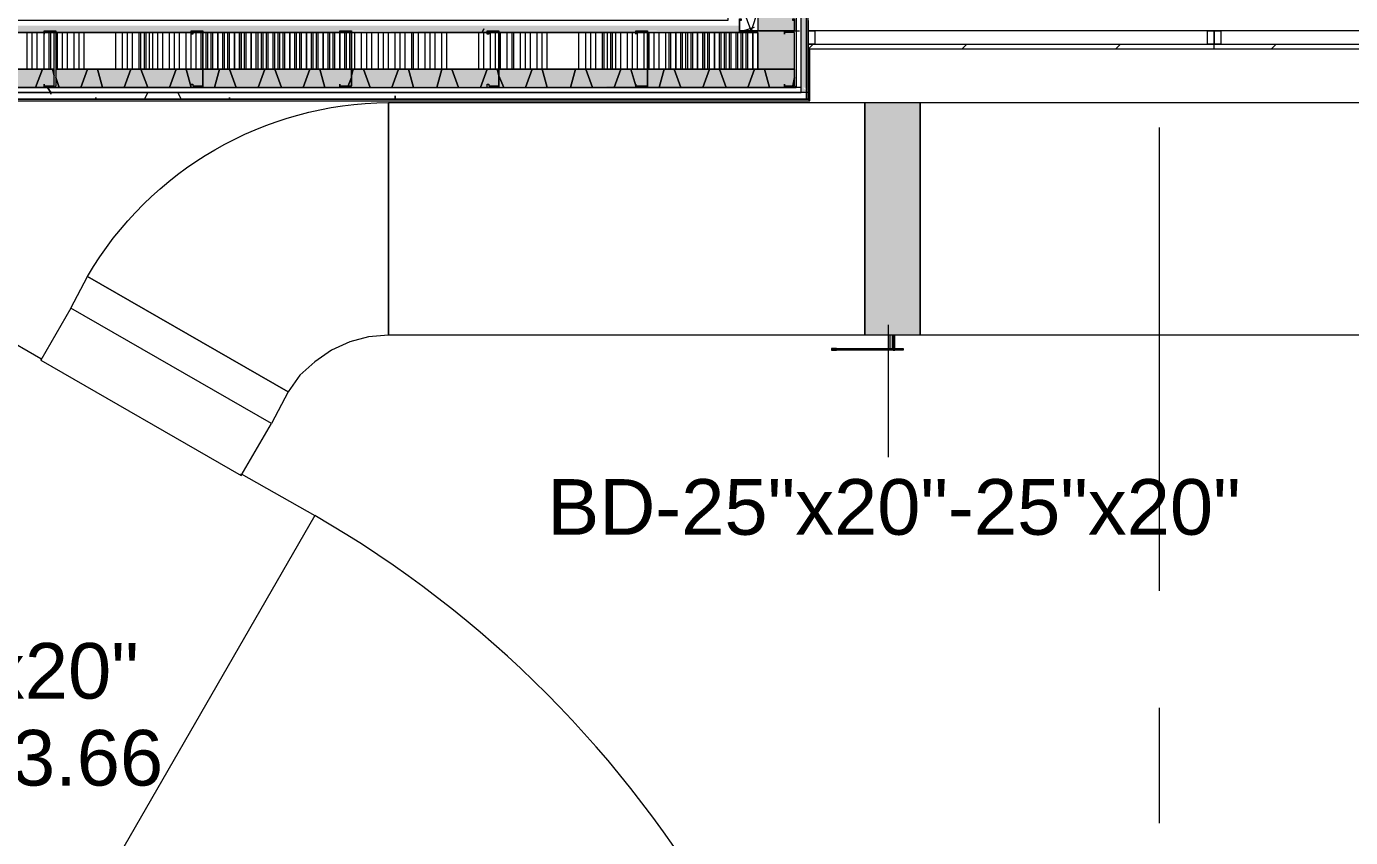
# Model space of a CAD drawing. Header units: metres. Extents: x 39 to 278, y -7 to 151.
# Drawn here: x 52.363 to 55.993, y 40.619 to 42.842 of the extents above; entities that cross this region are included whole.
import ezdxf

# ---------------------------------------------------------------- set-up
doc = ezdxf.new("R2010")
doc.units = ezdxf.units.M
doc.layers.add('HVAC - Ductos', color=5, linetype='Continuous', lineweight=50)
doc.layers.add('PDF_Geometry', color=7, linetype='Continuous', true_color=0xaaaaaa)
doc.layers.add('PDF_Solid Fills', color=7, linetype='Continuous', true_color=0xffffff)
doc.layers.add('PDF_Text', color=7, linetype='Continuous')
doc.styles.add('PDF Helvetica', font='')
doc.styles.get('PDF Helvetica').set_extended_font_data('Helvetica')

msp = doc.modelspace()

# ---------------------------------------------------------------- hatches: boundary and pattern name
at = {"layer": 'PDF_Solid Fills', "lineweight": 0, "transparency": 33554559}
for points in [[(54.4875, 42.6609), (54.5013, 42.6655), (54.4921, 42.6747), (54.4967, 42.6747), (54.5058, 42.6655), (54.5058, 46.7951), (54.5013, 46.7951), (54.4921, 46.7859), (54.4921, 46.7905), (54.4967, 46.7951), (54.4875, 46.7951), (54.4875, 42.6609)], [(54.4692, 42.7251), (54.4692, 46.7309), (54.3729, 46.7309), (54.3683, 46.6301), (54.3683, 42.7251)], [(53.25, 42.8305), (53.6276, 42.8259), (53.6305, 42.8259), (53.6305, 42.8305), (53.6579, 42.8305), (54.0309, 42.8259), (54.0338, 42.8259), (54.0338, 42.8305), (54.0659, 42.8305), (54.316, 42.8259), (54.3179, 42.8259), (54.3179, 42.8443), (51.5817, 42.8443), (51.5817, 42.8259), (51.5818, 42.8259), (51.6, 42.8305), (51.6092, 42.8305), (53.2103, 42.8259), (53.2225, 42.8259), (53.2225, 42.8305)], [(52.4113, 42.8259), (52.4113, 42.8305), (52.4387, 42.8305), (53.2166, 42.8259), (53.2225, 42.8259), (53.2225, 42.8305), (53.25, 42.8305), (54.0278, 42.8259), (54.0338, 42.8259), (54.0338, 42.8305), (54.0659, 42.8305), (54.316, 42.8259), (54.3179, 42.8259), (54.3179, 42.8443), (51.5817, 42.8443), (51.5817, 42.8259), (51.5818, 42.8259), (51.6, 42.8305), (51.6092, 42.8305), (52.0003, 42.8259), (52.0033, 42.8259), (52.0033, 42.8305), (52.0354, 42.8305), (52.4084, 42.8259)], [(51.4344, 42.6747), (53.6259, 42.6792), (53.6305, 42.6792), (54.4722, 42.6747), (54.4738, 42.6747), (54.4738, 42.7251), (51.4304, 42.7251), (51.4304, 42.6747)]]:
    msp.add_hatch(color=256, dxfattribs=at).paths.add_polyline_path(points)
h = msp.add_hatch(color=256, dxfattribs=at)
h.paths.add_polyline_path([(52.4113, 42.8305), (52.4387, 42.8259), (52.4387, 42.8305)])
h.paths.add_polyline_path([(52.4387, 42.6792), (52.4433, 42.8259), (52.4387, 42.8259)])
h.paths.add_polyline_path([(52.4387, 42.6747), (52.4387, 42.6792), (52.4113, 42.6792)])
h = msp.add_hatch(color=256, dxfattribs=at)
h.paths.add_polyline_path([(52.8191, 42.8305), (52.8467, 42.8259), (52.8467, 42.8305)])
h.paths.add_polyline_path([(52.8467, 42.6792), (52.8146, 42.6792), (52.8467, 42.6747)])
h = msp.add_hatch(color=256, dxfattribs=at)
h.paths.add_polyline_path([(53.2225, 42.8305), (53.25, 42.8259), (53.25, 42.8305)])
h.paths.add_polyline_path([(53.25, 42.6792), (53.2225, 42.6792), (53.25, 42.6747)])
h = msp.add_hatch(color=256, dxfattribs=at)
h.paths.add_polyline_path([(53.6579, 42.8259), (53.6579, 42.8305), (53.6305, 42.8305)])
h.paths.add_polyline_path([(53.6579, 42.6747), (53.6579, 42.6792), (53.6259, 42.6792)])
h = msp.add_hatch(color=256, dxfattribs=at)
h.paths.add_polyline_path([(54.0338, 42.8305), (54.0658, 42.8259), (54.0658, 42.8305)])
h.paths.add_polyline_path([(54.0658, 42.6792), (54.0338, 42.6792), (54.0658, 42.6747)])

# ---------------------------------------------------------------- linework, layer by layer
at = {"layer": 'HVAC - Ductos', "lineweight": 0}
for points in [[(53.3555, 42.6334), (53.3555, 41.9963), (53.3005, 41.9917), (53.25, 41.978), (53.1996, 41.9551), (53.1538, 41.923), (53.1125, 41.8863), (53.0805, 41.8405), (52.5304, 42.1567, -0.264813)], [(53.1538, 41.5013), (52.3929, 40.1813, -0.264187), (53.1538, 38.8613), (54.6755, 38.8613), (54.6755, 38.82), (53.1538, 38.82), (53.3829, 38.27), (54.4509, 38.27), (54.6755, 38.82), (53.1538, 38.82), (53.1538, 38.8613), (54.6755, 38.8613, 0.268684)]]:
    msp.add_lwpolyline(points, format="xyb", close=True, dxfattribs=at)
for points in [[(54.6617, 41.9963), (53.3555, 41.9963), (53.3555, 42.6334), (54.6617, 42.6334)], [(54.8129, 41.9963), (54.6617, 41.9963), (54.6617, 42.6334), (54.8129, 42.6334)], [(58.8372, 41.9963), (54.8129, 41.9963), (54.8129, 42.6334), (58.8372, 42.6334)], [(53.0805, 41.8405), (53.0346, 41.7534), (52.4846, 42.0697), (52.5304, 42.1567)], [(52.9521, 41.6159), (53.1538, 41.5013), (52.3929, 40.1813), (51.5313, 40.6763), (52.2921, 41.9963), (52.4021, 41.9322), (52.4021, 41.9276), (52.9521, 41.6113), (53.0346, 41.7534), (52.4846, 42.0697), (52.4021, 41.9276), (52.9521, 41.6113)]]:
    msp.add_lwpolyline(points, close=True, dxfattribs=at)
msp.add_lwpolyline([(54.7259, 42.0238), (54.7259, 41.6617)], dxfattribs=at)
at = {"layer": 'HVAC - Ductos', "lineweight": 0, "transparency": 33554559}
msp.add_solid([(54.6617, 42.6334), (54.6617, 41.9963), (54.8129, 42.6334), (54.8129, 41.9963)], dxfattribs=at)
at = {"layer": 'PDF_Geometry', "lineweight": 0}
for points in [[(54.5059, 42.858), (54.5059, 42.6609), (54.5059, 42.6426), (51.3983, 42.6426), (54.5013, 42.6426), (54.5013, 42.6609), (54.5013, 42.858), (54.5013, 46.5935), (54.5013, 46.7951), (54.5013, 46.8135), (51.3983, 46.8135), (51.6917, 46.8135), (51.6917, 46.818), (51.3937, 46.818), (51.3937, 46.6759), (51.3937, 46.818), (51.3983, 46.8135), (51.3983, 46.7951)], [(51.4167, 44.5997), (51.4167, 42.858), (51.4167, 42.6747), (51.4167, 42.6609), (54.4875, 42.6609), (54.4875, 42.6747), (54.4875, 42.858), (54.4875, 46.5935), (54.4875, 46.7814), (54.4875, 46.7951), (51.4167, 46.7951), (51.4167, 46.7814), (51.4167, 46.5935), (51.4167, 44.9297), (51.4167, 44.5997), (51.3983, 44.5997), (51.6137, 44.5997), (51.6137, 44.9297), (51.6137, 44.5997)], [(54.4738, 46.6301), (54.4738, 46.5935), (54.4738, 42.858), (54.4738, 42.8259)], [(54.2859, 46.5935), (54.2859, 46.5981), (51.6137, 46.5981), (51.6137, 46.5935), (51.6137, 44.9297), (51.3983, 44.9297), (51.3983, 44.5997), (51.3983, 42.858), (51.3983, 42.6609), (51.3983, 42.6426), (51.3983, 42.6884), (51.3983, 42.6426), (51.3937, 42.638), (54.5105, 42.638), (54.5105, 42.7801)], [(52.4433, 42.7251), (52.8467, 42.7251), (53.2546, 42.7251), (53.6579, 42.7251), (54.0659, 42.7251), (54.3683, 42.7251), (54.3683, 42.8259), (51.5771, 42.8259), (51.5817, 42.8259), (51.5817, 44.5997), (51.5817, 44.9297)], [(51.4304, 42.6747), (54.4738, 42.6747), (54.4738, 42.6792), (54.4738, 42.6747), (51.4304, 42.6747), (51.4167, 42.6747), (51.4167, 44.5997), (51.4304, 44.5997), (51.4304, 44.5676), (51.4304, 44.1643)], [(54.3683, 44.1597), (54.3683, 43.7563), (54.3683, 43.3484), (54.3683, 42.9451), (54.3683, 42.858), (54.3683, 42.8305)], [(51.4808, 42.8259), (51.4808, 42.7251), (51.6275, 42.7251), (52.0354, 42.7251), (52.4387, 42.7251)], [(51.5817, 42.8259), (54.3179, 42.8259), (54.3179, 42.8305), (54.3179, 42.8259), (54.3683, 42.8259), (54.3179, 42.8259), (51.5817, 42.8259)], [(52.3654, 42.7251), (52.3654, 42.8259)], [(52.3791, 42.7251), (52.3791, 42.8259)], [(52.3929, 42.7251), (52.3929, 42.8259)], [(52.4113, 42.7251), (52.4113, 42.8259)], [(52.4113, 42.8213), (52.4113, 42.8213)], [(52.425, 42.7251), (52.425, 42.8259)], [(52.4296, 42.7251), (52.4296, 42.8259)], [(52.4387, 42.8259), (52.4387, 42.8259)], [(52.4479, 42.7251), (52.4479, 42.8259)], [(52.4617, 42.7251), (52.4617, 42.8259)], [(52.4754, 42.7251), (52.4754, 42.8259)], [(52.4937, 42.7251), (52.4937, 42.8259)], [(52.5075, 42.7251), (52.5075, 42.8259)], [(52.5213, 42.7251), (52.5213, 42.8259)], [(52.6083, 42.7251), (52.6083, 42.8259)], [(52.6267, 42.7251), (52.6267, 42.8259)], [(52.6404, 42.7251), (52.6404, 42.8259)], [(52.6541, 42.7251), (52.6541, 42.8259)], [(52.6725, 42.7251), (52.6725, 42.8259)], [(52.6771, 42.7251), (52.6771, 42.8259)], [(52.6863, 42.7251), (52.6863, 42.8259)], [(52.6909, 42.7251), (52.6909, 42.8259)], [(52.7, 42.7251), (52.7, 42.8259)], [(52.7092, 42.7251), (52.7092, 42.8259)], [(52.7229, 42.7251), (52.7229, 42.8259)], [(52.7367, 42.7251), (52.7367, 42.8259)], [(52.755, 42.7251), (52.755, 42.8259)], [(52.7687, 42.7251), (52.7687, 42.8259)], [(52.7825, 42.7251), (52.7825, 42.8259)], [(52.8009, 42.7251), (52.8009, 42.8259)], [(52.8146, 42.7251), (52.8146, 42.8259)], [(52.8283, 42.7251), (52.8283, 42.8259)], [(52.8421, 42.7251), (52.8421, 42.8259)], [(52.8467, 42.8259), (52.8467, 42.8259)], [(52.8559, 42.7251), (52.8559, 42.8259)], [(52.8605, 42.7251), (52.8605, 42.8259)], [(52.8696, 42.7251), (52.8696, 42.8259)], [(52.8742, 42.7251), (52.8742, 42.8259)], [(52.9017, 42.7251), (52.9017, 42.8259)], [(52.9063, 42.7251), (52.9063, 42.8259)], [(52.9155, 42.7251), (52.9155, 42.8259)], [(52.92, 42.7251), (52.92, 42.8259)], [(52.9475, 42.7251), (52.9475, 42.8259)], [(52.9613, 42.7251), (52.9613, 42.8259)], [(52.9659, 42.7251), (52.9659, 42.8259)], [(52.9933, 42.7251), (52.9933, 42.8259)], [(52.9979, 42.7251), (52.9979, 42.8259)], [(53.0071, 42.7251), (53.0071, 42.8259)], [(53.0117, 42.7251), (53.0117, 42.8259)], [(53.0209, 42.7251), (53.0209, 42.8259)], [(53.0255, 42.7251), (53.0255, 42.8259)], [(53.0392, 42.7251), (53.0392, 42.8259)], [(53.0437, 42.7251), (53.0437, 42.8259)], [(53.0529, 42.7251), (53.0529, 42.8259)], [(53.0575, 42.7251), (53.0575, 42.8259)], [(53.0667, 42.7251), (53.0667, 42.8259)], [(53.0713, 42.7251), (53.0713, 42.8259)], [(53.0987, 42.7251), (53.0987, 42.8259)], [(53.1033, 42.7251), (53.1033, 42.8259)], [(53.1125, 42.7251), (53.1125, 42.8259)], [(53.1171, 42.7251), (53.1171, 42.8259)], [(53.1309, 42.7251), (53.1309, 42.8259)], [(53.1446, 42.7251), (53.1446, 42.8259)], [(53.1492, 42.7251), (53.1492, 42.8259)], [(53.1583, 42.7251), (53.1583, 42.8259)], [(53.1629, 42.7251), (53.1629, 42.8259)], [(53.1905, 42.7251), (53.1905, 42.8259)], [(53.195, 42.7251), (53.195, 42.8259)], [(53.2042, 42.7251), (53.2042, 42.8259)], [(53.2087, 42.7251), (53.2087, 42.8259)], [(53.2225, 42.8213), (53.2225, 42.8213)], [(53.2363, 42.7251), (53.2363, 42.8259)], [(53.2409, 42.7251), (53.2409, 42.8259)], [(53.25, 42.7251), (53.25, 42.8259)], [(53.2637, 42.7251), (53.2637, 42.8259)], [(53.2821, 42.7251), (53.2821, 42.8259)], [(53.2959, 42.7251), (53.2959, 42.8259)], [(53.3096, 42.7251), (53.3096, 42.8259)], [(53.3279, 42.7251), (53.3279, 42.8259)], [(53.3417, 42.7251), (53.3417, 42.8259)], [(53.3555, 42.7251), (53.3555, 42.8259)], [(53.3737, 42.7251), (53.3737, 42.8259)], [(53.3875, 42.7251), (53.3875, 42.8259)], [(53.4013, 42.7251), (53.4013, 42.8259)], [(53.4196, 42.7251), (53.4196, 42.8259)], [(53.4242, 42.7251), (53.4242, 42.8259)], [(53.4379, 42.7251), (53.4379, 42.8259)], [(53.4563, 42.7251), (53.4563, 42.8259)], [(53.47, 42.7251), (53.47, 42.8259)], [(53.4837, 42.7251), (53.4837, 42.8259)], [(53.5021, 42.7251), (53.5021, 42.8259)], [(53.5159, 42.7251), (53.5159, 42.8259)], [(53.6029, 42.7251), (53.6029, 42.8259)], [(53.6167, 42.7251), (53.6167, 42.8259)], [(53.635, 42.7251), (53.635, 42.8259)], [(53.6487, 42.7251), (53.6487, 42.8259)], [(53.6579, 42.8259), (53.6579, 42.8259)], [(53.6625, 42.7251), (53.6625, 42.8259)], [(53.6809, 42.7251), (53.6809, 42.8259)], [(53.6946, 42.7251), (53.6946, 42.8259)], [(53.6992, 42.7251), (53.6992, 42.8259)], [(53.7175, 42.7251), (53.7175, 42.8259)], [(53.7313, 42.7251), (53.7313, 42.8259)], [(53.745, 42.7251), (53.745, 42.8259)], [(53.7633, 42.7251), (53.7633, 42.8259)], [(53.7771, 42.7251), (53.7771, 42.8259)], [(53.7909, 42.7251), (53.7909, 42.8259)], [(53.8779, 42.7251), (53.8779, 42.8259)], [(53.8963, 42.7251), (53.8963, 42.8259)], [(53.9101, 42.7251), (53.9101, 42.8259)], [(53.9237, 42.7251), (53.9237, 42.8259)], [(53.9421, 42.7251), (53.9421, 42.8259)], [(53.9467, 42.7251), (53.9467, 42.8259)], [(53.9559, 42.7251), (53.9559, 42.8259)], [(53.9651, 42.7251), (53.9651, 42.8259)], [(53.9696, 42.7251), (53.9696, 42.8259)], [(53.9788, 42.7251), (53.9788, 42.8259)], [(53.9925, 42.7251), (53.9925, 42.8259)], [(54.0109, 42.7251), (54.0109, 42.8259)], [(54.0246, 42.7251), (54.0246, 42.8259)], [(54.0338, 42.8213), (54.0338, 42.8213)], [(54.0383, 42.7251), (54.0383, 42.8259)], [(54.0567, 42.7251), (54.0567, 42.8259)], [(54.0659, 42.8259), (54.0659, 42.8259)], [(54.0705, 42.7251), (54.0705, 42.8259)], [(54.0842, 42.7251), (54.0842, 42.8259)], [(54.0979, 42.7251), (54.0979, 42.8259)], [(54.1163, 42.7251), (54.1163, 42.8259)], [(54.1255, 42.7251), (54.1255, 42.8259)], [(54.1301, 42.7251), (54.1301, 42.8259)], [(54.1575, 42.7251), (54.1575, 42.8259)], [(54.1621, 42.7251), (54.1621, 42.8259)], [(54.1713, 42.7251), (54.1713, 42.8259)], [(54.1759, 42.7251), (54.1759, 42.8259)], [(54.1851, 42.7251), (54.1851, 42.8259)], [(54.1896, 42.7251), (54.1896, 42.8259)], [(54.2171, 42.7251), (54.2171, 42.8259)], [(54.2309, 42.7251), (54.2309, 42.8259)], [(54.2355, 42.7251), (54.2355, 42.8259)], [(54.2629, 42.7251), (54.2629, 42.8259)], [(54.2675, 42.7251), (54.2675, 42.8259)], [(54.2767, 42.7251), (54.2767, 42.8259)], [(54.2813, 42.7251), (54.2813, 42.8259)], [(54.2905, 42.7251), (54.2905, 42.8259)], [(54.295, 42.7251), (54.295, 42.8259)], [(54.3088, 42.7251), (54.3088, 42.8259)], [(54.3133, 42.7251), (54.3133, 42.8259)], [(54.3225, 42.7251), (54.3225, 42.8259)], [(54.3271, 42.7251), (54.3271, 42.8259)], [(54.3363, 42.7251), (54.3363, 42.8259)], [(54.3409, 42.7251), (54.3409, 42.8259)], [(54.3683, 42.8259), (54.3683, 42.7251), (54.4692, 42.7251)], [(54.4417, 42.8213), (54.4417, 42.8213)], [(54.4692, 42.8305), (54.4692, 42.8305)], [(54.4692, 42.8305), (54.4692, 42.8305)], [(54.4692, 42.8259), (54.4692, 42.8259)], [(54.5196, 42.7938), (54.5059, 42.7801)], [(54.5059, 42.7938), (55.6197, 42.7938)], [(55.6197, 42.7801), (54.5059, 42.7801), (54.5059, 42.7938)], [(54.9413, 42.7938), (54.9275, 42.7801)], [(55.3629, 42.7938), (55.3492, 42.7801)], [(55.6197, 42.7938), (56.7334, 42.7938)], [(56.7334, 42.7801), (55.6197, 42.7801), (55.6197, 42.7938)], [(55.6197, 42.7801), (55.6197, 42.7938)], [(55.7892, 42.7938), (55.7755, 42.7801)], [(52.4113, 42.6838), (52.4113, 42.6838)], [(52.4387, 42.6792), (52.4387, 42.6792)], [(52.8467, 42.6792), (52.8467, 42.6792)], [(53.2225, 42.6838), (53.2225, 42.6838)], [(53.6579, 42.6792), (53.6579, 42.6792)], [(54.0338, 42.6838), (54.0338, 42.6838)], [(54.0659, 42.6792), (54.0659, 42.6792)], [(54.4417, 42.6838), (54.4417, 42.6838)], [(54.4692, 42.6792), (54.4692, 42.6792)], [(54.5059, 42.6609), (54.5013, 42.6609)], [(51.3983, 42.6426), (54.5013, 42.6426), (51.3983, 42.6426)], [(55.4684, 42.5647), (55.4684, 41.2951)], [(55.4684, 40.9742), (55.4684, 40.658)]]:
    msp.add_lwpolyline(points, dxfattribs=at)
for points in [[(51.3983, 42.6426), (54.5013, 42.6426), (54.5059, 42.6426), (54.5059, 42.858), (54.5059, 46.5935), (54.5059, 46.8135), (54.5013, 46.8135), (51.3983, 46.8135), (51.3983, 46.5935), (51.3983, 44.9297), (51.6137, 44.9297), (51.6137, 46.5935), (54.2859, 46.5935), (54.2859, 42.858), (51.6137, 42.858), (51.6137, 44.5997), (51.3983, 44.5997), (51.3983, 42.858)], [(54.5059, 42.8305), (54.5059, 42.9543), (57.8609, 42.9543), (57.8609, 42.8305)], [(54.4692, 42.8305), (54.3225, 42.8305), (54.3179, 42.8305), (54.3179, 42.8625), (54.3225, 42.8625), (54.3225, 42.858), (54.3179, 42.858), (54.3179, 42.8305), (54.3225, 42.8305), (54.4692, 42.8305), (54.4692, 42.858), (54.4646, 42.858), (54.4646, 42.8625), (54.4692, 42.8625)], [(51.4808, 42.8259), (51.4808, 42.7251), (51.4304, 42.7251), (51.4304, 42.8259), (51.4304, 42.7251), (51.4304, 42.6792), (51.4304, 42.7251), (51.6275, 42.7251), (52.0354, 42.7251), (52.4387, 42.7251), (52.0354, 42.7251), (51.6275, 42.7251), (51.4808, 42.7251)], [(52.4387, 42.8305), (52.4433, 42.8305), (52.4433, 42.8259), (52.4433, 42.6792), (52.4387, 42.6747), (52.4113, 42.6747), (52.4113, 42.6838), (52.4113, 42.6792), (52.4387, 42.6792), (52.4387, 42.8259), (52.4113, 42.8259), (52.4113, 42.8213), (52.4113, 42.8305)], [(52.8467, 42.8305), (52.8467, 42.8259), (52.8467, 42.6792), (52.8467, 42.6747), (52.8146, 42.6747), (52.8146, 42.6838), (52.8191, 42.6838), (52.8191, 42.6792), (52.8467, 42.6792), (52.8467, 42.8259), (52.8191, 42.8259), (52.8191, 42.8213), (52.8146, 42.8213), (52.8146, 42.8305)], [(52.8879, 42.8259), (52.8879, 42.7251)], [(52.9337, 42.8259), (52.9337, 42.7251)], [(52.9521, 42.8259), (52.9521, 42.7251)], [(52.9796, 42.8259), (52.9796, 42.7251)], [(53.085, 42.8259), (53.085, 42.7251)], [(53.1309, 42.8259), (53.1309, 42.7251)], [(53.1767, 42.8259), (53.1767, 42.7251)], [(53.25, 42.8305), (53.2546, 42.8305), (53.2546, 42.8259), (53.2546, 42.6792), (53.25, 42.6747), (53.2225, 42.6747), (53.2225, 42.6838), (53.2225, 42.6792), (53.25, 42.6792), (53.2546, 42.6792), (53.2546, 42.8259), (53.25, 42.8259), (53.2225, 42.8259), (53.2225, 42.8213), (53.2225, 42.8305)], [(53.2225, 42.8259), (53.2225, 42.7251)], [(53.6579, 42.8305), (53.6579, 42.8259), (53.6579, 42.6792), (53.6579, 42.6747), (53.6259, 42.6747), (53.6259, 42.6838), (53.6305, 42.6838), (53.6305, 42.6792), (53.6579, 42.6792), (53.6579, 42.8259), (53.6305, 42.8259), (53.6305, 42.8213), (53.6259, 42.8213), (53.6259, 42.8305)], [(54.0659, 42.8305), (54.0659, 42.8259), (54.0659, 42.6792), (54.0659, 42.6747), (54.0338, 42.6747), (54.0338, 42.6838), (54.0338, 42.6792), (54.0659, 42.6792), (54.0659, 42.8259), (54.0338, 42.8259), (54.0338, 42.8213), (54.0338, 42.8305)], [(54.1438, 42.8259), (54.1438, 42.7251)], [(54.2033, 42.8259), (54.2033, 42.7251)], [(54.2217, 42.8259), (54.2217, 42.7251)], [(54.2492, 42.8259), (54.2492, 42.7251)], [(54.3546, 42.8259), (54.3546, 42.7251)], [(54.4692, 42.8305), (54.4738, 42.8305), (54.4738, 42.8259), (54.4738, 42.6792), (54.4692, 42.6747), (54.4417, 42.6747), (54.4417, 42.6838), (54.4417, 42.6792), (54.4692, 42.6792), (54.4692, 42.8259), (54.4417, 42.8259), (54.4417, 42.8213), (54.4417, 42.8305)], [(54.5059, 42.8305), (54.5242, 42.8305), (54.5242, 42.7938), (54.5059, 42.7938)], [(55.6013, 42.8305), (55.6197, 42.8305), (55.6197, 42.7938), (55.6013, 42.7938)], [(55.6197, 42.8305), (55.6379, 42.8305), (55.6379, 42.7938), (55.6197, 42.7938)], [(51.3937, 42.638), (51.3937, 42.7801), (51.3937, 42.638), (54.5105, 42.638), (54.5059, 42.6426), (51.3983, 42.6426)], [(52.4433, 42.7251), (52.8467, 42.7251), (53.2546, 42.7251), (53.6579, 42.7251), (54.0659, 42.7251), (54.4692, 42.7251), (54.3683, 42.7251), (54.0659, 42.7251), (53.6579, 42.7251), (53.2546, 42.7251), (52.8467, 42.7251)], [(54.5013, 42.6609), (51.3983, 42.6609), (51.3983, 42.6426), (54.5013, 42.6426)], [(54.4875, 42.6747), (51.4167, 42.6747), (51.4167, 42.6609), (54.4875, 42.6609)]]:
    msp.add_lwpolyline(points, close=True, dxfattribs=at)
at = {"layer": 'PDF_Geometry', "color": 254, "lineweight": 0, "true_color": 0xdddddd}
for points in [[(54.3683, 42.8855), (54.3501, 42.8305), (54.3363, 42.8671)], [(54.3271, 42.8259), (54.3271, 42.8305), (54.3592, 42.8397)], [(54.3179, 42.8259), (54.3225, 42.8305), (54.3179, 42.8305)], [(54.4646, 42.6747), (54.4646, 42.6747)], [(54.4646, 42.6747), (54.4646, 42.6747)]]:
    msp.add_lwpolyline(points, dxfattribs=at)
at = {"layer": 'PDF_Geometry', "color": 254, "lineweight": 0, "true_color": 0xeaeaea}
for points in [[(53.6121, 42.8259), (53.6167, 42.8351)], [(54.3179, 42.8443), (54.3179, 42.8397)], [(52.4204, 42.6747), (52.4296, 42.6609), (52.4296, 42.6563), (52.4296, 42.6609)], [(52.6863, 42.6426), (52.6954, 42.6609)], [(52.7779, 42.6609), (52.7871, 42.6426)], [(52.5533, 42.6472), (52.5533, 42.6426)], [(52.92, 42.6426), (52.92, 42.6472)], [(53.3737, 42.6518), (53.3737, 42.6426)]]:
    msp.add_lwpolyline(points, close=True, dxfattribs=at)
at = {"layer": 'PDF_Geometry', "color": 254, "lineweight": 0, "true_color": 0xd2d2d2}
for points in [[(54.3225, 42.8305), (54.3225, 42.8305)], [(53.2546, 42.7663), (53.2546, 42.7709)], [(53.6579, 42.7938), (53.6579, 42.7938)], [(54.0659, 42.6975), (54.0659, 42.6975)], [(54.0475, 42.6747), (54.0475, 42.6792)]]:
    msp.add_lwpolyline(points, dxfattribs=at)
at = {"layer": 'PDF_Geometry', "color": 254, "lineweight": 0, "true_color": 0xeaeaea}
for points in [[(54.4738, 42.8305), (54.4829, 42.8305)], [(52.6954, 42.6609), (52.6954, 42.6609)], [(52.6954, 42.6609), (52.6954, 42.6609)], [(52.7779, 42.6609), (52.7779, 42.6609)], [(52.7779, 42.6609), (52.7779, 42.6609)], [(53.7405, 42.6426), (53.7405, 42.6426)], [(53.7405, 42.6426), (53.7405, 42.6426)]]:
    msp.add_lwpolyline(points, dxfattribs=at)
at = {"layer": 'PDF_Geometry', "color": 254, "lineweight": 0, "true_color": 0xdddddd}
for points in [[(52.4067, 42.7251), (52.3883, 42.6747)], [(52.4342, 42.7251), (52.4387, 42.7067)], [(52.4433, 42.7021), (52.4525, 42.6747)], [(52.5304, 42.7251), (52.5121, 42.6747)], [(52.5579, 42.7251), (52.5717, 42.6747)], [(52.6496, 42.7251), (52.6313, 42.6747)], [(52.6771, 42.7251), (52.6954, 42.6747)], [(52.7733, 42.7251), (52.755, 42.6747)], [(52.8009, 42.7251), (52.8146, 42.6747)], [(52.8925, 42.7251), (52.8788, 42.6747)], [(52.92, 42.7251), (52.9383, 42.6747)], [(53.0163, 42.7251), (52.9979, 42.6747)], [(53.0437, 42.7251), (53.0621, 42.6747)], [(53.14, 42.7251), (53.1217, 42.6747)], [(53.1675, 42.7251), (53.1813, 42.6747)], [(53.2546, 42.7021), (53.2455, 42.6792)], [(53.2592, 42.7251), (53.2546, 42.7067)], [(53.2867, 42.7251), (53.305, 42.6747)], [(53.3829, 42.7251), (53.3646, 42.6747)], [(53.4105, 42.7251), (53.4242, 42.6747)], [(53.5021, 42.7251), (53.4883, 42.6747)], [(53.5296, 42.7251), (53.5479, 42.6747)], [(53.6259, 42.7251), (53.6075, 42.6747)], [(53.6533, 42.7251), (53.6579, 42.7067), (53.6717, 42.6747), (53.6579, 42.7067)], [(53.7496, 42.7251), (53.7313, 42.6747)], [(53.7771, 42.7251), (53.7909, 42.6747)], [(53.8687, 42.7251), (53.8551, 42.6747)], [(53.8963, 42.7251), (53.9146, 42.6747)], [(53.9925, 42.7251), (53.9742, 42.6747)], [(54.02, 42.7251), (54.0338, 42.6792)], [(54.1117, 42.7251), (54.0979, 42.6747)], [(54.1392, 42.7251), (54.1575, 42.6747)], [(54.2355, 42.7251), (54.2171, 42.6747)], [(54.2629, 42.7251), (54.2813, 42.6747)], [(54.3592, 42.7251), (54.3409, 42.6747)], [(54.3867, 42.7251), (54.4005, 42.6747)], [(54.4692, 42.7021), (54.4646, 42.6792)]]:
    msp.add_lwpolyline(points, close=True, dxfattribs=at)
at = {"layer": 'PDF_Geometry', "color": 1, "lineweight": 0}
for points in [[(54.5838, 41.9597), (54.5792, 41.9597), (54.5746, 41.9597), (54.57, 41.9597), (54.5746, 41.9597), (54.5792, 41.9597), (54.5838, 41.9597), (54.7396, 41.9597), (54.7671, 41.9597), (54.7671, 41.9551), (54.7396, 41.9551), (54.7396, 41.9597), (54.7442, 41.9597), (54.7442, 41.9963)], [(54.7305, 41.9963), (54.7305, 41.9597)], [(54.5746, 41.9597), (54.57, 41.9597), (54.5746, 41.9597)], [(54.57, 41.9597), (54.57, 41.9551)], [(54.5746, 41.9551), (54.57, 41.9551), (54.5746, 41.9551)], [(54.7396, 41.9551), (54.5838, 41.9551), (54.5792, 41.9551), (54.5746, 41.9551), (54.57, 41.9551), (54.5746, 41.9551), (54.5792, 41.9551), (54.5838, 41.9551)], [(54.7396, 41.9551), (54.7442, 41.9551), (54.7396, 41.9551)]]:
    msp.add_lwpolyline(points, dxfattribs=at)
at = {"layer": 'PDF_Solid Fills', "color": 1, "lineweight": 0, "transparency": 33554559}
for points in [[(54.7351, 41.9963), (54.7351, 41.9596), (54.7442, 41.9963), (54.7442, 41.9596)], [(54.5838, 41.9597), (54.5838, 41.9551), (54.7396, 41.9597), (54.7396, 41.9551)], [(54.7396, 41.9597), (54.7396, 41.9551), (54.7671, 41.9597), (54.7671, 41.9551)]]:
    msp.add_solid(points, dxfattribs=at)

# ---------------------------------------------------------------- texts
at = {"layer": 'PDF_Text', "lineweight": 0, "attachment_point": 4, "style": 'PDF Helvetica'}
for s, insert, char_height in [('BD-25"x20"-25"x20"', (53.7914, 41.524), 0.152471), ('60"x20"', (51.9397, 41.0748), 0.15247), ('BOD3.66', (51.8618, 40.8365), 0.15247)]:
    msp.add_mtext(s, dxfattribs=dict(at, insert=insert, char_height=char_height))

doc.saveas('drawing.dxf')
